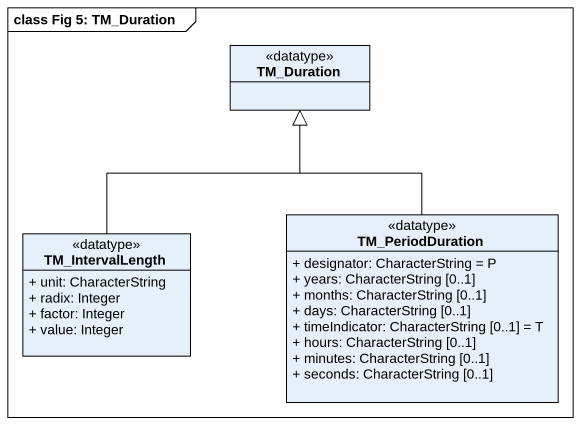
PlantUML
@startuml
mainframe class Fig 5: TM_Duration
hide circle
hide empty members
skinparam classAttributeIconSize 0
class TM_Duration <<datatype>>
class TM_IntervalLength <<datatype>> {
  + unit: CharacterString
  + radix: Integer
  + factor: Integer
  + value: Integer
}
class TM_PeriodDuration <<datatype>> {
  + designator: CharacterString = P
  + years: CharacterString [0..1]
  + months: CharacterString [0..1]
  + days: CharacterString [0..1]
  + timeIndicator: CharacterString [0..1] = T
  + hours: CharacterString [0..1]
  + minutes: CharacterString [0..1]
  + seconds: CharacterString [0..1]
}
TM_IntervalLength -up-|> TM_Duration
TM_PeriodDuration -up-|> TM_Duration
@enduml
